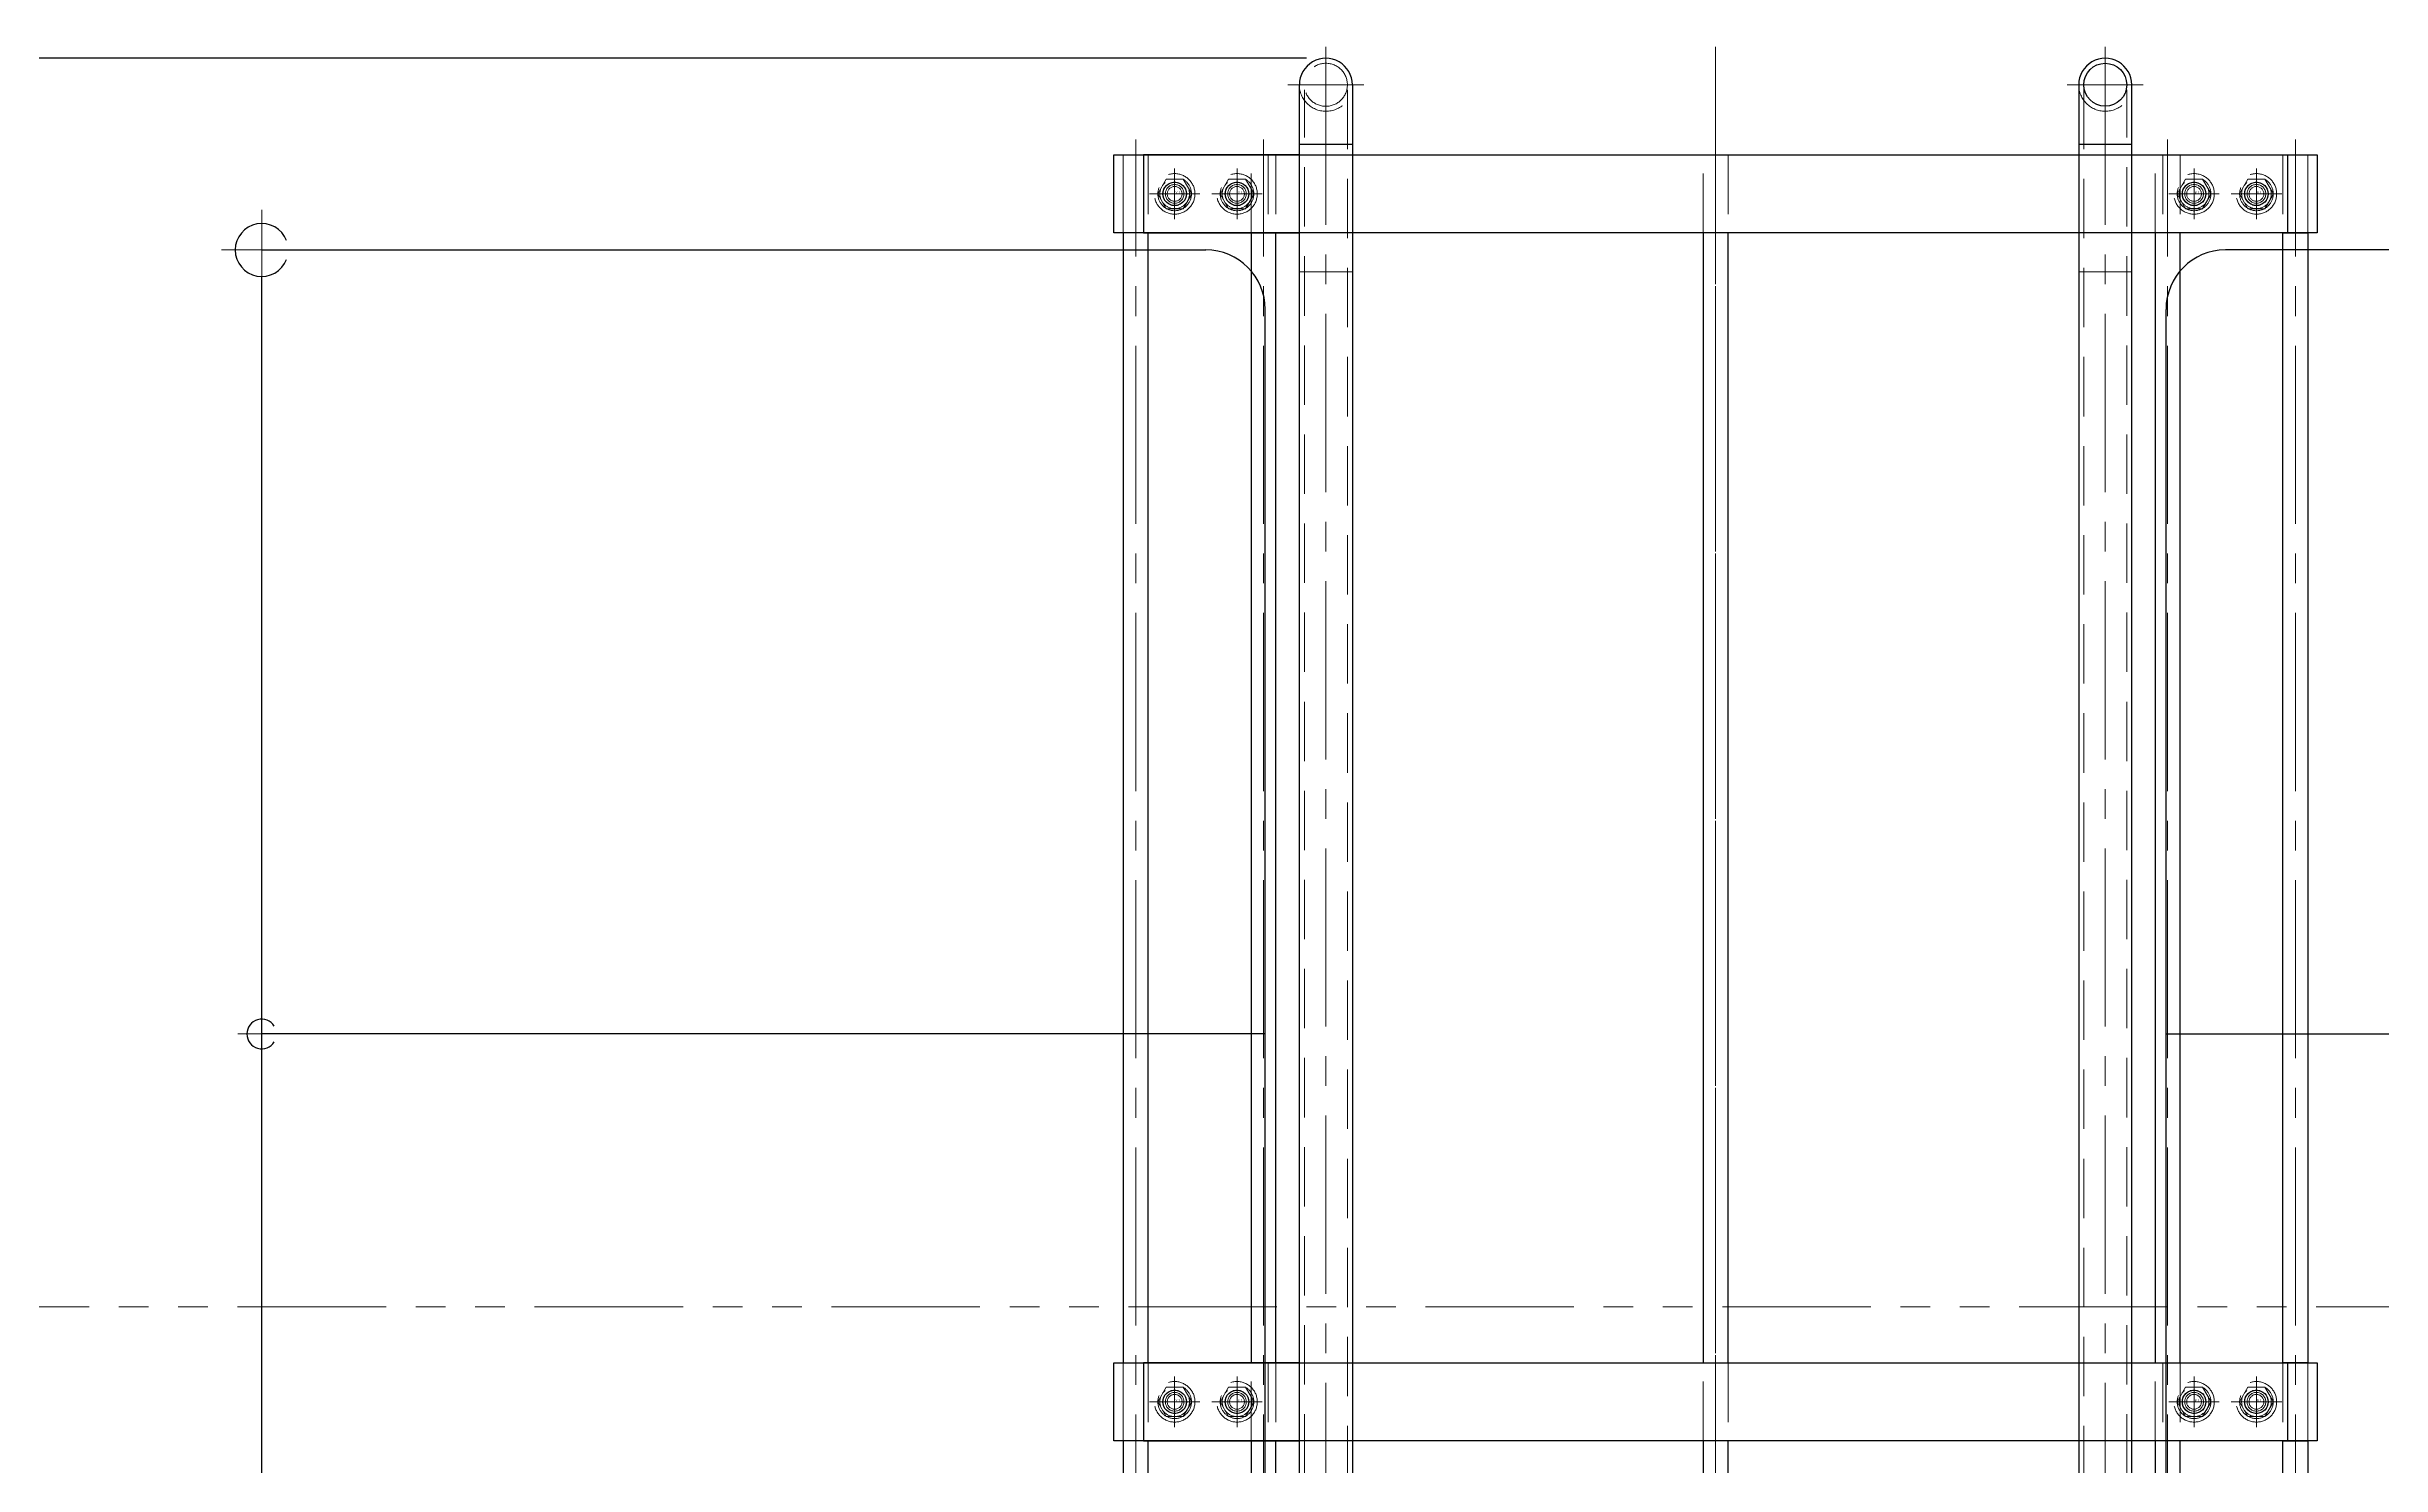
# Model space of a CAD drawing. Header units: millimetres. Extents: x -16130 to 36813, y -8099 to 27484.
# Drawn here: x 27539 to 29037, y 7206 to 8117 of the extents above; entities that cross this region are included whole.
import ezdxf

# ---------------------------------------------------------------- set-up
doc = ezdxf.new("R2010")
doc.units = ezdxf.units.MM
doc.header["$LTSCALE"] = 6
doc.header["$PDMODE"] = 99
doc.header["$PDSIZE"] = 1
for name, pattern in [('CENTER2', [28.575, 19.05, -3.175, 3.175, -3.175]), ('HIDDEN', [9.525, 6.35, -3.175]), ('PHANTOM2', [31.75, 15.875, -3.175, 3.175, -3.175, 3.175, -3.175])]:
    doc.linetypes.add(name, pattern=pattern)
for name, color, linetype, lineweight in [('04_HIDDEN', 2, 'HIDDEN', 13), ('05_CENTER', 4, 'CENTER2', 13), ('06_PHANTOM', 2, 'PHANTOM2', 13), ('08_DIM', 3, 'Continuous', 13)]:
    doc.layers.add(name, color=color, linetype=linetype, lineweight=lineweight)
doc.layers.add('10_DRAFT', color=8, linetype='Continuous', lineweight=0, plot=False)
doc.styles.add('KANJI0', font='txt.shx', dxfattribs={"width": 0.9, "height": 30, "bigfont": 'bigfont'})
doc.styles.add('KSS_TXT', font='txt.shx', dxfattribs={"bigfont": 'extfont2.shx'})
doc.dimstyles.new('KSS_DIM', dxfattribs={"dimtxt": 3, "dimasz": 2.5, "dimexe": 1.25, "dimexo": 0.625, "dimtad": 1, "dimdsep": 46, "dimtxsty": 'KSS_TXT', "dimblk": 'OPEN30', "dimcen": 0, "dimazin": 2, "dimtfac": 0.75, "dimtmove": 0, "dimatfit": 3, "dimldrblk": 'OPEN30', "dimfxl": 1, "dimtolj": 1, "dimarcsym": 0})

# ---------------------------------------------------------------- blocks, each defined once
blk = doc.blocks.new('_Open30')
at = {"color": 0, "linetype": 'ByBlock', "lineweight": -2}
for p, q in [((-1, 0.268), (0, 0)), ((0, 0), (-1, -0.268)), ((0, 0), (-1, 0))]:
    blk.add_line(p, q, dxfattribs=at)
blk = doc.blocks.new('*D2430')
at = {"layer": '08_DIM', "color": 0, "lineweight": -2, "transparency": 16777216}
for p, q in [((28347.1, 8109.2), (27268.4, 8109.2)), ((27293.4, 8059.2), (27293.4, 1358.2)), ((27280.5, 1308.2), (27318.4, 1308.2))]:
    blk.add_line(p, q, dxfattribs=at)
at = {"layer": 'Defpoints', "color": 0, "transparency": 16777216}
for p in [(28359.6, 8109.2), (27268, 1308.2), (27293.4, 1308.2)]:
    blk.add_point(p, dxfattribs=at)
at = {"layer": '08_DIM', "color": 0, "lineweight": -2, "transparency": 16777216, "xscale": 50, "yscale": 50, "zscale": 50}
for p, rotation in [((27293.4, 8109.2), 90), ((27293.4, 1308.2), 270)]:
    blk.add_blockref('_Open30', p, dxfattribs=dict(at, rotation=rotation))
at = {"layer": '08_DIM', "color": 0, "transparency": 16777216, "insert": (27250.9, 4708.7), "char_height": 60, "attachment_point": 5, "rotation": 90, "style": 'KSS_TXT'}
blk.add_mtext('\\A1;6801', dxfattribs=at)
blk = doc.blocks.new('12b_1_2_1')
at = {"color": 0, "linetype": 'CENTER2'}
for p, q in [((14.8, 0), (-14.8, 0)), ((0, -14.8), (0, 14.8))]:
    blk.add_line(p, q, dxfattribs=at)
at = {"color": 0}
for p, q in [((-5.5, 9.5), (-10.9, 0)), ((-10.9, 0), (-5.5, -9.5)), ((5.5, 9.5), (-5.5, 9.5)), ((11, 0), (5.5, 9.5)), ((5.5, -9.5), (11, 0)), ((-5.5, -9.5), (5.5, -9.5))]:
    blk.add_line(p, q, dxfattribs=at)
for radius in [13, 10.8, 9.48, 6, 4.75]:
    blk.add_circle((0, 0), radius, dxfattribs=at)
at = {"layer": '10_DRAFT', "linetype": 'CENTER2', "style": 'KANJI0', "width": 0.82}
blk.add_text('Ｍ１２', height=1.5, dxfattribs=at).set_placement((0.3, 0.1))
blk = doc.blocks.new('A$C1C2740BA_1_1_1')
blk.add_line((604, -1525), (604, -1575))
for points in [[(-69, 25), (703, 25), (703, -25), (-69, -25)], [(-47, -25), (-63, -25), (-63, -750), (-47, -750)], [(681, -25), (697, -25), (697, -750), (681, -750)], [(-69, -750), (703, -750), (703, -800), (-69, -800)], [(-47, -800), (-63, -800), (-63, -1525), (-47, -1525)], [(681, -800), (697, -800), (697, -1525), (681, -1525)], [(-69, -1525), (703, -1525), (703, -1575), (-69, -1575)]]:
    blk.add_lwpolyline(points, close=True)
for points in [[(35, -750), (35, -25), (19, -25), (19, -750)], [(325, -750), (325, -25), (309, -25), (309, -750)], [(615, -750), (615, -25), (599, -25), (599, -750)], [(19, -800), (19, -1525), (35, -1525), (35, -800)], [(309, -800), (309, -1525), (325, -1525), (325, -800)], [(599, -800), (599, -1525), (615, -1525), (615, -800)]]:
    blk.add_lwpolyline(points)
at = {"layer": '04_HIDDEN'}
for p, q in [((-63, 25), (-63, -25)), ((30, 25), (30, -25)), ((604, 25), (604, -25)), ((697, 25), (697, -25)), ((-63, -750), (-63, -800)), ((30, -750), (30, -800)), ((604, -750), (604, -800)), ((697, -750), (697, -800)), ((-63, -1525), (-63, -1575)), ((30, -1525), (30, -1575)), ((697, -1525), (697, -1575))]:
    blk.add_line(p, q, dxfattribs=at)
for points in [[(-63, 25), (-47, 25), (-47, -25), (-63, -25)], [(19, 25), (35, 25), (35, -25), (19, -25)], [(309, 25), (325, 25), (325, -25), (309, -25)], [(599, 25), (615, 25), (615, -25), (599, -25)], [(697, 25), (681, 25), (681, -25), (697, -25)], [(-63, -750), (-47, -750), (-47, -800), (-63, -800)], [(-47, -800), (-63, -800), (-63, -750), (-47, -750)], [(35, -800), (19, -800), (19, -750), (35, -750)], [(325, -800), (309, -800), (309, -750), (325, -750)], [(615, -800), (599, -800), (599, -750), (615, -750)], [(697, -750), (681, -750), (681, -800), (697, -800)], [(681, -800), (697, -800), (697, -750), (681, -750)], [(-63, -1525), (-47, -1525), (-47, -1575), (-63, -1575)], [(35, -1525), (19, -1525), (19, -1575), (35, -1575)], [(325, -1525), (309, -1525), (309, -1575), (325, -1575)], [(615, -1525), (599, -1525), (599, -1575), (615, -1575)], [(697, -1525), (681, -1525), (681, -1575), (697, -1575)]]:
    blk.add_lwpolyline(points, close=True, dxfattribs=at)
for centre in [(-30, 0), (10, 0), (624, 0), (664, 0), (-30, -775), (10, -775), (624, -775), (664, -775), (-30, -1550), (10, -1550), (624, -1550), (664, -1550)]:
    blk.add_circle(centre, 7.5, dxfattribs=at)
at = {"layer": '05_CENTER'}
for p, q in [((-55, -1583.3), (-55, 34.9)), ((27, -1583.3), (27, 34.9)), ((317, -1583.3), (317, 34.9)), ((607, -1583.3), (607, 34.9)), ((689, -1583.3), (689, 34.9)), ((-30, -15.3), (-30, 15.3)), ((10, -15.3), (10, 15.3)), ((624, -15.3), (624, 15.3)), ((664, -15.3), (664, 15.3)), ((-14.7, 0), (-45.3, 0)), ((25.3, 0), (-5.3, 0)), ((639.3, 0), (608.7, 0)), ((679.3, 0), (648.7, 0)), ((-30, -790.3), (-30, -759.7)), ((10, -790.3), (10, -759.7)), ((624, -790.3), (624, -759.7)), ((664, -790.3), (664, -759.7)), ((-14.7, -775), (-45.3, -775)), ((25.3, -775), (-5.3, -775)), ((639.3, -775), (608.7, -775)), ((679.3, -775), (648.7, -775)), ((-30, -1565.3), (-30, -1534.7)), ((10, -1565.3), (10, -1534.7)), ((624, -1565.3), (624, -1534.7)), ((664, -1565.3), (664, -1534.7)), ((-14.7, -1550), (-45.3, -1550)), ((25.3, -1550), (-5.3, -1550)), ((639.3, -1550), (608.7, -1550)), ((679.3, -1550), (648.7, -1550))]:
    blk.add_line(p, q, dxfattribs=at)
blk = doc.blocks.new('A$C7E0F0FFE_1_1_1')
for p, q in [((-42.5, -2220), (-42.5, 1300)), ((-8.5, 1300), (-8.5, -2220)), ((457.5, 1300), (457.5, -2220)), ((491.5, -2220), (491.5, 1300)), ((-42.5, 1261.9), (-8.5, 1261.9)), ((457.5, 1261.9), (491.5, 1261.9))]:
    blk.add_line(p, q)
for points in [[(-42.5, 1255), (-142.5, 1255), (-142.5, 1205), (-42.5, 1205)], [(491.5, 1255), (591.5, 1255), (591.5, 1205), (491.5, 1205)], [(-42.5, 480), (-142.5, 480), (-142.5, 430), (-42.5, 430)], [(491.5, 480), (591.5, 480), (591.5, 430), (491.5, 430)]]:
    blk.add_lwpolyline(points, close=True)
for centre, radius in [((474.5, 1300), 13.8), ((-122.5, 1230), 7.5), ((-82.5, 1230), 7.5), ((531.5, 1230), 7.5), ((571.5, 1230), 7.5), ((-122.5, 455), 7.5), ((-82.5, 455), 7.5), ((531.5, 455), 7.5), ((571.5, 455), 7.5)]:
    blk.add_circle(centre, radius)
for centre in [(-25.5, 1300), (474.5, 1300)]:
    blk.add_arc(centre, 17, 359.9994, 180)
at = {"layer": '04_HIDDEN'}
for p, q in [((-39.3, -2220), (-39.3, 1296.8)), ((-11.7, 1296.8), (-11.7, -2220)), ((460.7, 1296.8), (460.7, -2220)), ((488.3, -2220), (488.3, 1296.8)), ((-42.5, 1180), (-8.5, 1180)), ((457.5, 1180), (491.5, 1180))]:
    blk.add_line(p, q, dxfattribs=at)
blk.add_circle((-25.5, 1300), 13.8, dxfattribs=at)
for centre in [(-25.5, 1300), (474.5, 1300)]:
    blk.add_arc(centre, 17, 180, 359.9994, dxfattribs=at)
at = {"layer": '05_CENTER'}
for p, q in [((-25.5, 1324.4), (-25.5, -2227.3)), ((224.5, 1324.4), (224.5, -2227.3)), ((474.5, 1324.4), (474.5, -2227.3)), ((-49.9, 1300), (-1.1, 1300)), ((498.9, 1300), (450.1, 1300)), ((-122.5, 1213.8), (-122.5, 1246.2)), ((-82.5, 1213.8), (-82.5, 1246.2)), ((531.5, 1213.8), (531.5, 1246.2)), ((571.5, 1213.8), (571.5, 1246.2)), ((-106.3, 1230), (-138.7, 1230)), ((-66.3, 1230), (-98.7, 1230)), ((515.3, 1230), (547.7, 1230)), ((555.3, 1230), (587.7, 1230)), ((-122.5, 438.8), (-122.5, 471.2)), ((-82.5, 438.8), (-82.5, 471.2)), ((531.5, 438.8), (531.5, 471.2)), ((571.5, 438.8), (571.5, 471.2)), ((-106.3, 455), (-138.7, 455)), ((-66.3, 455), (-98.7, 455)), ((515.3, 455), (547.7, 455)), ((555.3, 455), (587.7, 455))]:
    blk.add_line(p, q, dxfattribs=at)
blk = doc.blocks.new('A$C174B6162_1_1')
for name, p in [('A$C7E0F0FFE_1_1_1', (0, 0)), ('A$C1C2740BA_1_1_1', (-92.5, 1230))]:
    blk.add_blockref(name, p)
at = {"layer": '04_HIDDEN'}
for p in [(-122.5, 1230), (-82.5, 1230), (531.5, 1230), (571.5, 1230), (-122.5, 455), (-82.5, 455), (531.5, 455), (571.5, 455)]:
    blk.add_blockref('12b_1_2_1', p, dxfattribs=at)
blk = doc.blocks.new('A$C32722817_1_1')
for p, q in [((-671.2, 1083), (-65.5, 1083)), ((1194.3, 1083), (588.6, 1083)), ((-27.4, 580), (-671.2, 580)), ((550.5, 580), (1194.3, 580))]:
    blk.add_line(p, q)
at = {"color": 0}
for p, q in [((-671.2, 6), (-671.2, 1066)), ((-27.4, 6), (-27.4, 1044.9)), ((550.5, 6), (550.5, 1044.9))]:
    blk.add_line(p, q, dxfattribs=at)
for centre, radius, start, end in [((-671.2, 1083), 17, 20.6673, 339.3327), ((-671.2, 580), 9.5, 31.7569, 328.2431)]:
    blk.add_arc(centre, radius, start, end, dxfattribs=at)
for centre, start, end in [((-65.5, 1044.9), 0, 90), ((588.6, 1044.9), 90, 180)]:
    blk.add_arc(centre, 38.1, start, end)
at = {"layer": '05_CENTER'}
for p, q in [((-671.2, 1057.2), (-671.2, 1108.8)), ((-697, 1083), (-645.4, 1083)), ((-671.2, 564.6), (-671.2, 595.4)), ((-655.8, 580), (-686.6, 580))]:
    blk.add_line(p, q, dxfattribs=at)
blk = doc.blocks.new('A$C34CD55BD_1_1')
blk.add_blockref('A$C32722817_1_1', (-261.5, 0))

msp = doc.modelspace()

# ---------------------------------------------------------------- linework, layer by layer
at = {"layer": '06_PHANTOM'}
msp.add_line((22708.47922, 7308.1782), (30770.99327, 7308.1782), dxfattribs=at)

# ---------------------------------------------------------------- block references
for name, p in [('A$C174B6162_1_1', (28385.11619, 6792.1782)), ('A$C34CD55BD_1_1', (28609.6161, 6903.1782))]:
    msp.add_blockref(name, p)

# ---------------------------------------------------------------- dimensions: what is measured, and where the dimension line sits
at = {"layer": '08_DIM', "color": 1}
dim = msp.add_linear_dim(base=(27293.37791, 1308.1782), p1=(28359.61627, 8109.1782), p2=(27267.95873, 1308.1782), angle=90, dimstyle='KSS_DIM', override={"dimscale": 20}, dxfattribs=at)
dim.commit()
dim.dimension.update_dxf_attribs({"geometry": '*D2430', "text_midpoint": (27250.87791, 4708.6782)})

doc.saveas('drawing.dxf')
